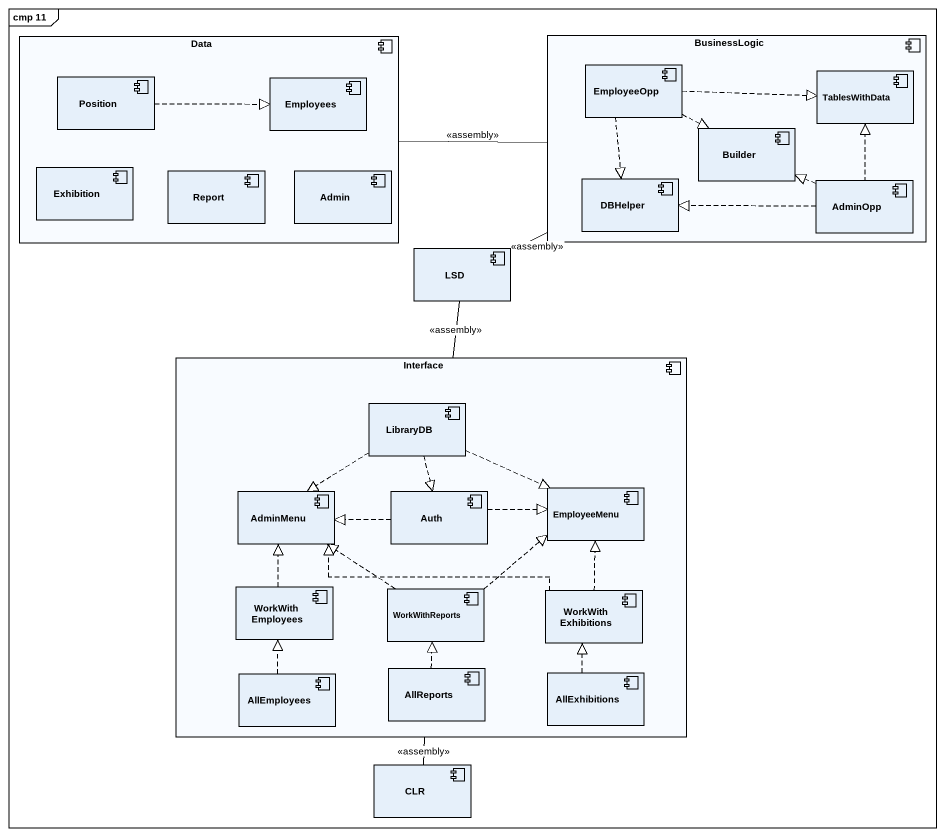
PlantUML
@startuml
mainframe cmp 11
component Data {
  component Position
  component Employees
  component Exhibition
  component Report
  component Admin
}
component BusinessLogic {
  component EmployeeOpp
  component TablesWithData
  component Builder
  component DBHelper
  component AdminOpp
}
component LSD
component "Interface" as Interface_ {
  component LibraryDB
  component AdminMenu
  component Auth
  component EmployeeMenu
  component WorkWithEmployees
  component WorkWithReports
  component WorkWithExhibitions
  component AllEmployees
  component AllReports
  component AllExhibitions
}
component CLR
BusinessLogic -left- Data : <<assembly>>
BusinessLogic -left- LSD : <<assembly>>
EmployeeOpp .right.|> TablesWithData
EmployeeOpp .right.|> Builder
EmployeeOpp ..|> DBHelper
Position .right.|> Employees
AdminOpp .up.|> TablesWithData
AdminOpp .left.|> Builder
AdminOpp .left.|> DBHelper
LSD -- Interface_ : <<assembly>>
Interface_ -- CLR : <<assembly>>
LibraryDB ..|> AdminMenu
LibraryDB ..|> Auth
LibraryDB .right.|> EmployeeMenu
Auth .left.|> AdminMenu
Auth .right.|> EmployeeMenu
WorkWithEmployees .up.|> AdminMenu
WorkWithReports .up.|> AdminMenu
WorkWithReports .up.|> EmployeeMenu
WorkWithExhibitions .left.|> AdminMenu
WorkWithExhibitions .up.|> EmployeeMenu
AllEmployees .up.|> WorkWithEmployees
AllReports .up.|> WorkWithReports
AllExhibitions .up.|> WorkWithExhibitions
@enduml
